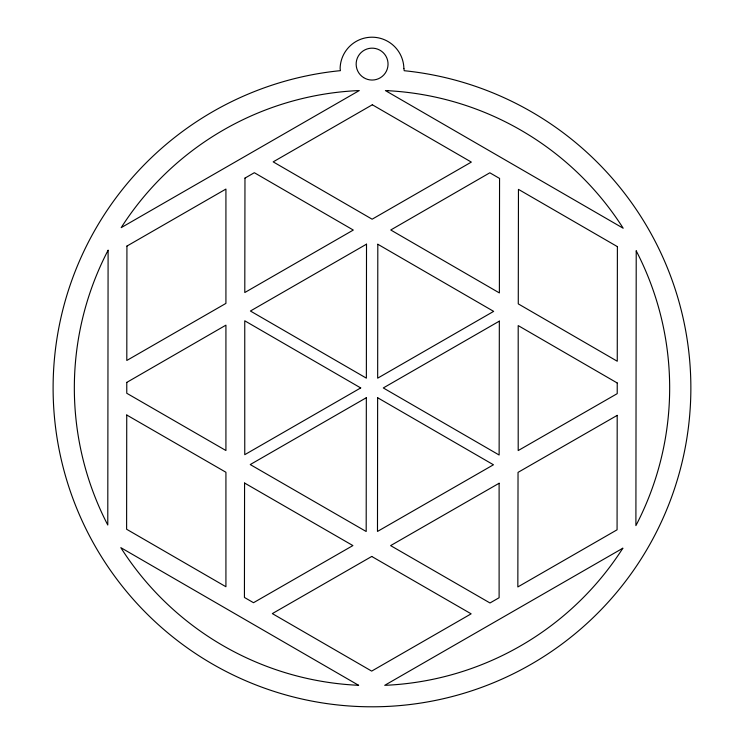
<?xml version="1.0" encoding="UTF-8"?>
<svg xmlns="http://www.w3.org/2000/svg" width="744" height="744" viewBox="0 0 744 744"><rect width="100%" height="100%" fill="white"/><g stroke="black" fill="none" stroke-linecap="round" stroke-linejoin="round"><path stroke-width="1.12" d="M108.103 250.272L107.778 524.994L106.625 522.772A297.665 297.665 0 0 1 106.941 252.495L108.103 250.272M126.74 415.003L126.61 529.244L225.925 586.737L225.925 472.263L126.74 415.003M126.778 382.397L126.768 393.269L225.925 450.52L225.925 325.156L126.778 382.397M126.926 246.078L126.805 360.468L225.925 303.394L225.925 189.069L126.926 246.078M244.571 483.033L244.432 597.451L253.509 602.705L352.898 545.575L244.571 483.033M366.336 397.714L366.188 531.504L250.244 464.563L366.336 397.714M366.513 244.172L366.364 378.147L250.412 311.02L366.513 244.172M377.636 397.733L377.487 531.439L493.458 464.777L377.636 397.733M377.812 244.255L377.664 378.166L493.653 311.373L377.812 244.255M617.195 415.375L617.074 529.802L517.843 586.942L518.038 472.375L617.195 415.375M617.232 382.983L617.222 393.641L518.196 450.566L518.196 325.593L617.232 382.983M617.39 246.636L617.26 361.231L518.27 303.877L518.456 189.367L617.39 246.636M636.222 250.886L635.897 525.608L637.059 523.385A297.665 297.665 0 0 0 637.376 253.109L636.222 250.886M244.971 178.104L244.795 292.532L353.298 230.054L254.336 172.71L244.971 178.104M499.336 321.138L499.131 455.012L383.3 387.95L499.336 321.138M499.559 178.43L499.382 292.931L390.749 229.989L489.831 172.794L499.559 178.43M403.88 68.522L404.206 70.708A318.86 318.86 0 0 1 431.734 74.725L437.193 75.814A318.86 318.86 0 0 1 679.7 304.324L681.113 309.709A318.86 318.86 0 0 1 690.162 409.061L689.744 414.603A318.86 318.86 0 0 1 687.912 431.195L687.112 436.709A318.86 318.86 0 0 1 677.254 480.085L675.599 485.404A318.86 318.86 0 0 1 668.066 506.339L665.954 511.491A318.86 318.86 0 0 1 573.54 635.032L569.197 638.51A318.86 318.86 0 0 1 373.125 706.8L367.564 706.772A318.86 318.86 0 0 1 304.603 76.279L310.053 75.153A318.86 318.86 0 0 1 337.543 70.95L340.427 70.661L340.12 68.522A31.89 31.89 0 0 1 372 37.2A31.89 31.89 0 0 1 403.88 68.522M122.546 225.534L121.198 227.645L359.278 90.563L356.767 90.666A297.665 297.665 0 0 0 122.546 225.534M622.802 548.235L621.454 550.346A297.665 297.665 0 0 1 387.233 685.215L384.722 685.317L622.802 548.235M372.326 104.774L273.178 161.867L372.13 219.201L471.333 162.09L372.326 104.774M360.701 387.931L244.757 454.686L244.757 320.803L360.701 387.931M371.749 556.456L272.332 613.605L371.675 671.107L471.138 613.837L371.749 556.456M499.112 483.256L390.619 545.612L489.989 602.975L499.112 597.73L499.112 483.256M387.922 90.703L385.411 90.591L623.174 228.231L621.826 226.111A297.665 297.665 0 0 0 387.922 90.703M358.589 685.289L356.078 685.178A297.665 297.665 0 0 1 122.174 549.769L120.826 547.649L358.589 685.289M363.584 77.581A15.94 15.94 0 0 0 388.033 64.737A15.94 15.94 0 0 0 364.681 49.988A15.94 15.94 0 0 0 363.584 77.581"/></g></svg>
